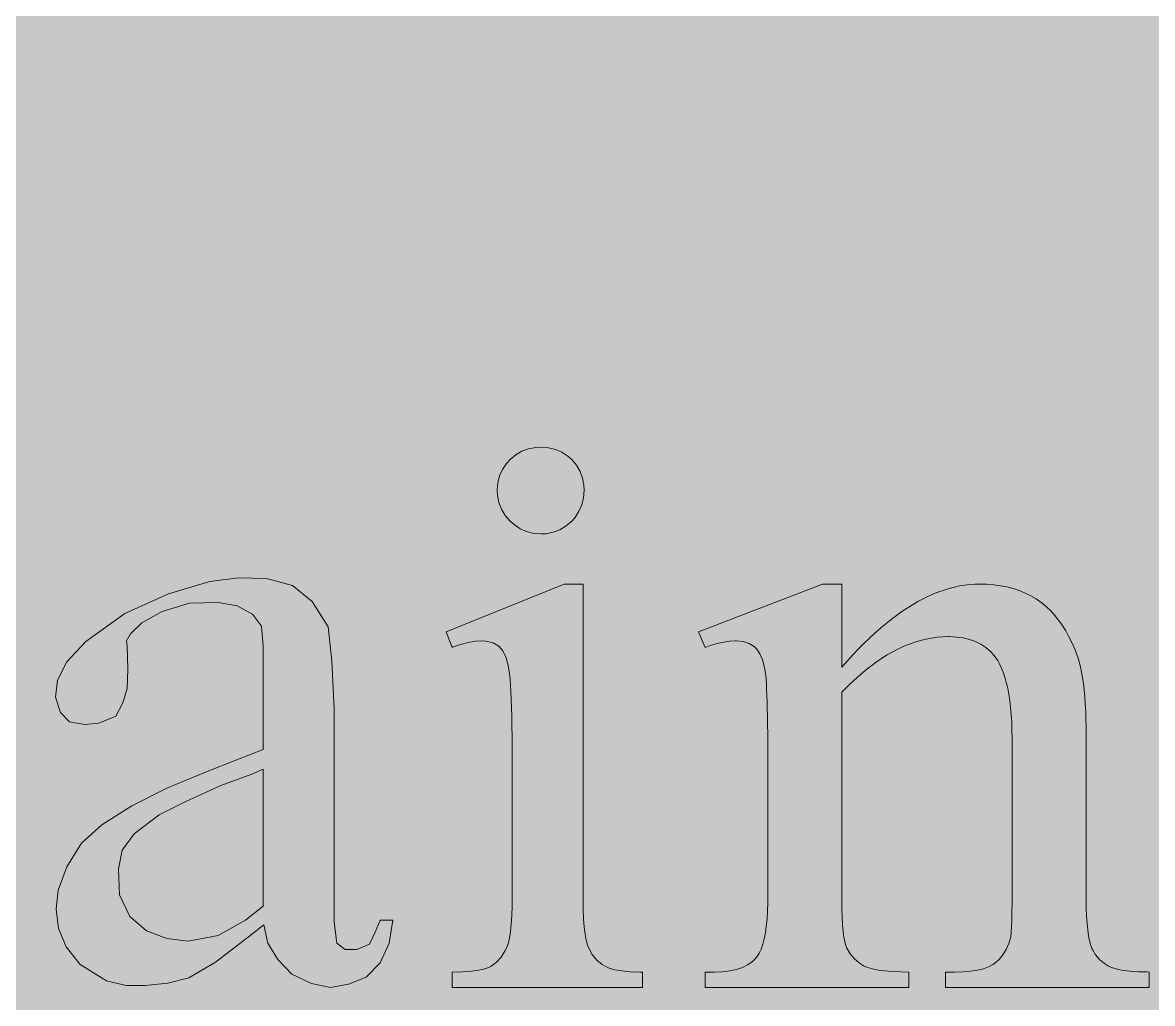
# Model space of a CAD drawing. Header units: millimetres. Extents: x -30 to 30, y -5.6 to 85.1.
# Drawn here: x 15.887 to 19.261, y 6.594 to 9.523 of the extents above; entities that cross this region are included whole.
import ezdxf

# ---------------------------------------------------------------- set-up
doc = ezdxf.new("R2010")
doc.units = ezdxf.units.MM
doc.layers.add('GREEN', color=7, linetype='Continuous', true_color=0x007f00)
doc.layers.add('GSCOLORFILL', color=7, linetype='Continuous', lineweight=0)

# ---------------------------------------------------------------- blocks, each defined once
blk = doc.blocks.new('MR-GM-32-5')
at = {"layer": 'GREEN', "lineweight": 9}
h = blk.add_hatch(color=256, dxfattribs=at)
h.paths.add_polyline_path([(16.6058, 7.3521), (16.606, 7.6599), (16.6003, 7.7206), (16.5737, 7.7567), (16.5282, 7.7813), (16.4713, 7.7908), (16.3859, 7.7889), (16.3043, 7.7642), (16.2436, 7.7301), (16.2094, 7.6979), (16.1981, 7.677), (16.2, 7.6618), (16.2019, 7.5917), (16.2, 7.5348), (16.1871, 7.4913), (16.1658, 7.4513), (16.1146, 7.4305), (16.0728, 7.4267), (16.0273, 7.4343), (16.0007, 7.4627), (15.9856, 7.5082), (15.9913, 7.5594), (16.0197, 7.6144), (16.0766, 7.6751), (16.1924, 7.7586), (16.3233, 7.8174), (16.4466, 7.8534), (16.532, 7.8648), (16.6155, 7.8629), (16.6933, 7.842), (16.7521, 7.7946), (16.7995, 7.7187), (16.8109, 7.6163), (16.8173, 7.4735), (16.8173, 6.8369), (16.8261, 6.7743), (16.8507, 6.7553), (16.8849, 6.7553), (16.9228, 6.7705), (16.9399, 6.8065), (16.9551, 6.8426), (16.993, 6.8426), (16.9816, 6.7743), (16.9551, 6.7155), (16.9133, 6.6719), (16.8602, 6.651), (16.8071, 6.6415), (16.7502, 6.6529), (16.6914, 6.6814), (16.6496, 6.725), (16.6193, 6.7743), (16.608, 6.8288), (16.5529, 6.7857), (16.4637, 6.7174), (16.384, 6.67), (16.3214, 6.6548), (16.2531, 6.6472), (16.1962, 6.6472), (16.1375, 6.6617), (16.0596, 6.7098), (16.0178, 6.7629), (15.995, 6.8179), (15.9875, 6.8767), (15.9932, 6.9317), (16.0197, 7.0019), (16.0634, 7.072), (16.1241, 7.127), (16.2132, 7.1839), (16.3176, 7.2363), (16.4333, 7.2844), (16.5244, 7.3205)])
h.paths.add_polyline_path([(16.6058, 6.8842), (16.5529, 6.8426), (16.4713, 6.797), (16.3821, 6.78), (16.3176, 6.7876), (16.2569, 6.8103), (16.2075, 6.8539), (16.1772, 6.9184), (16.1734, 6.9962), (16.1848, 7.0512), (16.2208, 7.1005), (16.2948, 7.1574), (16.3745, 7.1972), (16.4789, 7.2446), (16.5718, 7.2788), (16.6058, 7.2938)], flags=16)
h.paths.add_polyline_path([(17.9057, 7.7032), (17.9258, 7.6572), (17.9405, 7.6623), (17.9612, 7.6684), (17.9808, 7.6728), (17.9989, 7.6755), (18.0156, 7.6764), (18.0174, 7.6764), (18.0384, 7.6744), (18.0566, 7.6688), (18.0719, 7.6598), (18.0797, 7.6519), (18.0887, 7.6378), (18.0964, 7.6196), (18.1028, 7.5972), (18.1036, 7.5932), (18.1048, 7.5846), (18.106, 7.5742), (18.1071, 7.562), (18.108, 7.5479), (18.1089, 7.532), (18.1097, 7.5143), (18.1104, 7.4949), (18.1109, 7.4736), (18.1113, 7.4506), (18.1117, 7.4258), (18.112, 7.3991), (18.1121, 7.3707), (18.1123, 7.3404), (18.1123, 6.9061), (18.1121, 6.8942), (18.1115, 6.8689), (18.11, 6.8455), (18.1079, 6.8239), (18.1051, 6.8042), (18.1015, 6.7864), (18.0972, 6.7704), (18.0922, 6.7563), (18.0864, 6.744), (18.0801, 6.7337), (18.0765, 6.7291), (18.0654, 6.7181), (18.0522, 6.7088), (18.0368, 6.7012), (18.0191, 6.6953), (17.9991, 6.6911), (17.9771, 6.6885), (17.9527, 6.6876), (17.9258, 6.6876), (17.9258, 6.6417), (18.5332, 6.6417), (18.5332, 6.6876), (18.5095, 6.688), (18.484, 6.6889), (18.4615, 6.6908), (18.4418, 6.6933), (18.4251, 6.6967), (18.4113, 6.7007), (18.4005, 6.7056), (18.3848, 6.715), (18.3707, 6.7271), (18.3585, 6.7419), (18.3482, 6.7592), (18.3452, 6.7664), (18.3421, 6.7776), (18.3394, 6.7916), (18.3373, 6.8086), (18.3356, 6.8285), (18.3344, 6.8514), (18.3337, 6.8774), (18.3334, 6.9061), (18.3334, 7.5231), (18.3374, 7.5274), (18.3539, 7.5439), (18.3704, 7.5596), (18.3868, 7.5743), (18.4033, 7.5883), (18.4198, 7.6013), (18.4363, 7.6133), (18.4527, 7.6246), (18.4692, 7.6349), (18.4857, 7.6443), (18.5023, 7.6529), (18.5188, 7.6604), (18.5353, 7.6672), (18.5518, 7.6731), (18.5683, 7.678), (18.585, 7.682), (18.6015, 7.6851), (18.618, 7.6873), (18.6346, 7.6887), (18.6511, 7.6892), (18.654, 7.6892), (18.6757, 7.6881), (18.6961, 7.6853), (18.715, 7.6808), (18.7324, 7.6745), (18.7485, 7.6666), (18.7632, 7.657), (18.7765, 7.6455), (18.7882, 7.6325), (18.7987, 7.6176), (18.8031, 7.6097), (18.8092, 7.597), (18.8148, 7.5831), (18.8199, 7.5682), (18.8244, 7.5522), (18.8285, 7.5351), (18.832, 7.517), (18.8349, 7.4977), (18.8373, 7.4773), (18.8392, 7.4559), (18.8405, 7.4334), (18.8413, 7.4098), (18.8415, 7.3851), (18.8415, 6.9061), (18.8415, 6.8955), (18.8413, 6.8671), (18.8409, 6.8428), (18.8401, 6.8224), (18.839, 6.8063), (18.8377, 6.7941), (18.8362, 6.7861), (18.832, 6.7727), (18.8241, 6.7546), (18.8143, 6.7385), (18.8027, 6.7247), (18.7892, 6.7132), (18.7847, 6.7101), (18.7715, 6.7033), (18.756, 6.6976), (18.7379, 6.6933), (18.7173, 6.6901), (18.6942, 6.6883), (18.6685, 6.6876), (18.6431, 6.6876), (18.6431, 6.6417), (19.2505, 6.6417), (19.2505, 6.6876), (19.2437, 6.6878), (19.2175, 6.6884), (19.1942, 6.69), (19.1737, 6.6925), (19.1562, 6.696), (19.1415, 6.7003), (19.1298, 6.7056), (19.1178, 6.7128), (19.1031, 6.7249), (19.0909, 6.7391), (19.0815, 6.7554), (19.0812, 6.7562), (19.0768, 6.7672), (19.0731, 6.7805), (19.0699, 6.7959), (19.0674, 6.8136), (19.0654, 6.8335), (19.0639, 6.8554), (19.063, 6.8797), (19.0627, 6.9061), (19.0627, 7.4056), (19.0627, 7.4197), (19.0623, 7.4438), (19.0615, 7.4668), (19.0603, 7.4889), (19.0589, 7.5099), (19.057, 7.5299), (19.0547, 7.5488), (19.0521, 7.5666), (19.049, 7.5835), (19.0457, 7.5994), (19.042, 7.6141), (19.0378, 7.6278), (19.0333, 7.6406), (19.0296, 7.6499), (19.0208, 7.6699), (19.0116, 7.6887), (19.0018, 7.7065), (18.9914, 7.723), (18.9805, 7.7386), (18.969, 7.7528), (18.9571, 7.7661), (18.9446, 7.7782), (18.9315, 7.7891), (18.9179, 7.799), (18.9133, 7.802), (18.8972, 7.8112), (18.8805, 7.8195), (18.8631, 7.8265), (18.845, 7.8326), (18.8264, 7.8376), (18.8069, 7.8413), (18.787, 7.8441), (18.7664, 7.8457), (18.7451, 7.8462), (18.7304, 7.846), (18.7153, 7.8449), (18.7001, 7.843), (18.6848, 7.8405), (18.6695, 7.8372), (18.654, 7.8332), (18.6386, 7.8284), (18.623, 7.8229), (18.6075, 7.8167), (18.5919, 7.8098), (18.5762, 7.802), (18.5603, 7.7937), (18.5445, 7.7845), (18.5287, 7.7746), (18.5127, 7.764), (18.4967, 7.7525), (18.4806, 7.7406), (18.4645, 7.7276), (18.4484, 7.7141), (18.4321, 7.6997), (18.4158, 7.6847), (18.3995, 7.669), (18.3831, 7.6525), (18.3666, 7.6352), (18.3501, 7.6172), (18.3334, 7.5984), (18.3334, 7.8462), (18.2758, 7.8462)])
h.paths.add_polyline_path([(17.5608, 7.8462), (17.5046, 7.8462), (17.1523, 7.7033), (17.1701, 7.6572), (17.1706, 7.6574), (17.195, 7.6658), (17.2176, 7.6717), (17.2382, 7.6752), (17.2569, 7.6764), (17.2704, 7.6758), (17.292, 7.6707), (17.3093, 7.661), (17.3207, 7.6479), (17.3302, 7.6285), (17.3374, 7.6036), (17.3375, 7.603), (17.3396, 7.5915), (17.3413, 7.578), (17.3429, 7.5622), (17.3444, 7.5442), (17.3455, 7.5241), (17.3466, 7.5017), (17.3474, 7.4771), (17.348, 7.4504), (17.3485, 7.4216), (17.3488, 7.3905), (17.349, 7.3571), (17.349, 6.9061), (17.3488, 6.8847), (17.3478, 6.856), (17.3463, 6.8302), (17.3439, 6.8079), (17.3407, 6.7885), (17.3369, 6.7723), (17.3323, 6.7593), (17.3285, 6.7515), (17.3161, 6.732), (17.3017, 6.7161), (17.285, 6.7044), (17.2817, 6.7025), (17.2674, 6.6972), (17.2491, 6.6931), (17.2268, 6.6901), (17.2006, 6.6884), (17.1701, 6.6877), (17.1701, 6.6417), (17.7384, 6.6417), (17.7384, 6.6877), (17.7306, 6.6877), (17.7019, 6.6887), (17.6768, 6.6911), (17.6557, 6.6946), (17.6383, 6.6995), (17.6248, 6.7057), (17.618, 6.7098), (17.6016, 6.7233), (17.588, 6.7403), (17.5775, 6.7606), (17.5745, 6.768), (17.5703, 6.7826), (17.5669, 6.8006), (17.5643, 6.822), (17.5624, 6.8466), (17.5613, 6.8747), (17.5608, 6.9061)])
h.paths.add_polyline_path([(15.2778, 7.8462), (15.2717, 7.8462), (15.2522, 7.8454), (15.2329, 7.8438), (15.2136, 7.8413), (15.1946, 7.838), (15.1756, 7.8337), (15.1567, 7.8285), (15.1379, 7.8224), (15.1192, 7.8155), (15.1005, 7.8076), (15.082, 7.799), (15.0706, 7.7929), (15.0581, 7.7855), (15.0453, 7.7774), (15.0322, 7.7685), (15.0188, 7.7588), (15.0051, 7.7481), (14.991, 7.7367), (14.9765, 7.7246), (14.9617, 7.7115), (14.9465, 7.6976), (14.9311, 7.6829), (14.9153, 7.6674), (14.8992, 7.6511), (14.8827, 7.634), (14.8659, 7.616), (14.8487, 7.5971), (14.8454, 7.6108), (14.8397, 7.6306), (14.833, 7.6497), (14.8257, 7.6678), (14.8175, 7.6851), (14.8084, 7.7014), (14.7987, 7.717), (14.788, 7.7318), (14.7766, 7.7457), (14.7644, 7.7588), (14.7513, 7.771), (14.7375, 7.7823), (14.7234, 7.7926), (14.7073, 7.8028), (14.6908, 7.8119), (14.6737, 7.82), (14.656, 7.8269), (14.6379, 7.8328), (14.6193, 7.8377), (14.6, 7.8414), (14.5803, 7.8441), (14.5599, 7.8457), (14.5391, 7.8462), (14.5363, 7.8462), (14.5171, 7.8456), (14.4978, 7.8438), (14.4786, 7.841), (14.4592, 7.8372), (14.4399, 7.8322), (14.4205, 7.8264), (14.401, 7.8195), (14.3885, 7.8144), (14.3707, 7.8066), (14.3534, 7.7979), (14.3362, 7.7886), (14.3195, 7.7786), (14.303, 7.7678), (14.2867, 7.7563), (14.2709, 7.744), (14.2706, 7.7437), (14.2652, 7.7394), (14.258, 7.7331), (14.2491, 7.725), (14.2383, 7.7153), (14.2258, 7.7037), (14.2114, 7.6904), (14.1953, 7.6752), (14.1773, 7.6584), (14.1576, 7.6397), (14.1361, 7.6193), (14.1128, 7.5971), (14.1128, 7.8462), (14.055, 7.8462), (13.6851, 7.7032), (13.7052, 7.6571), (13.7198, 7.6623), (13.7406, 7.6684), (13.7601, 7.6728), (13.7782, 7.6755), (13.795, 7.6763), (13.8163, 7.6747), (13.8348, 7.6696), (13.85, 7.661), (13.8558, 7.6554), (13.8654, 7.6417), (13.8732, 7.624), (13.8795, 7.6023), (13.8798, 7.601), (13.8815, 7.5914), (13.8831, 7.5802), (13.8846, 7.5675), (13.8859, 7.5532), (13.8871, 7.5373), (13.8882, 7.5198), (13.889, 7.5007), (13.8898, 7.4801), (13.8904, 7.4579), (13.8909, 7.4341), (13.8912, 7.4086), (13.8915, 7.3818), (13.8915, 7.3532), (13.8915, 6.9061), (13.8913, 6.8846), (13.8905, 6.8598), (13.8892, 6.8373), (13.8874, 6.8172), (13.885, 6.7995), (13.8819, 6.7841), (13.8783, 6.7711), (13.874, 6.7604), (13.874, 6.7603), (13.8643, 6.7424), (13.8526, 6.7275), (13.8389, 6.7152), (13.8232, 6.7056), (13.822, 6.7049), (13.8094, 6.6996), (13.7941, 6.6953), (13.776, 6.692), (13.7551, 6.6896), (13.7315, 6.6881), (13.7052, 6.6876), (13.7052, 6.6417), (14.3125, 6.6417), (14.3125, 6.6876), (14.2887, 6.6879), (14.2633, 6.6889), (14.2408, 6.6907), (14.2211, 6.6933), (14.2045, 6.6965), (14.1906, 6.7007), (14.1797, 6.7056), (14.1664, 6.7133), (14.1519, 6.7253), (14.1398, 6.7398), (14.1302, 6.7566), (14.1301, 6.7567), (14.1261, 6.7665), (14.1225, 6.779), (14.1196, 6.7939), (14.1171, 6.8112), (14.1152, 6.8312), (14.1139, 6.8537), (14.1131, 6.8786), (14.1128, 6.9061), (14.1128, 7.5332), (14.1129, 7.5335), (14.1242, 7.5461), (14.1365, 7.5585), (14.1495, 7.5706), (14.1635, 7.5826), (14.1783, 7.5943), (14.1938, 7.6057), (14.2102, 7.6171), (14.2275, 7.6281), (14.2456, 7.6389), (14.2645, 7.6494), (14.2843, 7.6598), (14.2956, 7.6654), (14.3144, 7.6737), (14.3332, 7.6808), (14.3521, 7.6865), (14.371, 7.691), (14.3899, 7.6942), (14.4088, 7.6961), (14.4278, 7.6968), (14.4303, 7.6968), (14.4507, 7.6957), (14.4701, 7.6932), (14.4886, 7.689), (14.5063, 7.6832), (14.5229, 7.6759), (14.5388, 7.6668), (14.5536, 7.6563), (14.5675, 7.6442), (14.5806, 7.6304), (14.5927, 7.6151), (14.5953, 7.6112), (14.6025, 7.5991), (14.6091, 7.5858), (14.6149, 7.5711), (14.6201, 7.5553), (14.6246, 7.5381), (14.6283, 7.5199), (14.6314, 7.5002), (14.6338, 7.4794), (14.6355, 7.4574), (14.6366, 7.4339), (14.637, 7.4093), (14.637, 6.9061), (14.6369, 6.8855), (14.6365, 6.8585), (14.6359, 6.8353), (14.6349, 6.8158), (14.6337, 6.8001), (14.6321, 6.788), (14.6302, 6.7796), (14.6256, 6.7669), (14.6168, 6.7496), (14.606, 6.7346), (14.5929, 6.7216), (14.5779, 6.7106), (14.5745, 6.7086), (14.5619, 6.7031), (14.547, 6.6984), (14.5297, 6.6945), (14.5102, 6.6915), (14.4882, 6.6893), (14.4639, 6.688), (14.4372, 6.6876), (14.4372, 6.6417), (15.0579, 6.6417), (15.0579, 6.6876), (15.0352, 6.688), (15.011, 6.6891), (14.9891, 6.6912), (14.9697, 6.6941), (14.9525, 6.6979), (14.9378, 6.7025), (14.9253, 6.7081), (14.9099, 6.7166), (14.8941, 6.7286), (14.8817, 6.7419), (14.873, 6.7566), (14.8695, 6.7652), (14.8664, 6.7768), (14.8639, 6.7913), (14.8619, 6.8085), (14.8603, 6.8287), (14.8591, 6.8516), (14.8584, 6.8774), (14.8582, 6.9061), (14.8582, 7.4643), (14.8555, 7.5192), (14.8582, 7.5332), (14.8591, 7.5341), (14.8773, 7.5502), (14.895, 7.5654), (14.9122, 7.5797), (14.929, 7.593), (14.9452, 7.6053), (14.9609, 7.6168), (14.9762, 7.6273), (14.991, 7.6367), (15.0052, 7.6454), (15.0191, 7.653), (15.0325, 7.6598), (15.0413, 7.6638), (15.0603, 7.6715), (15.0794, 7.678), (15.0984, 7.6835), (15.1174, 7.6876), (15.1365, 7.6905), (15.1555, 7.6924), (15.1745, 7.6929), (15.1824, 7.6929), (15.2037, 7.6916), (15.2238, 7.6888), (15.2427, 7.6844), (15.2603, 7.6785), (15.277, 7.6711), (15.2923, 7.6622), (15.3065, 7.6517), (15.3196, 7.6397), (15.3314, 7.6262), (15.3422, 7.6112), (15.3484, 7.5999), (15.354, 7.5871), (15.3592, 7.5729), (15.3636, 7.5573), (15.3676, 7.5404), (15.3708, 7.522), (15.3736, 7.5023), (15.3756, 7.4812), (15.3772, 7.4587), (15.378, 7.4347), (15.3784, 7.4093), (15.3784, 6.9061), (15.3783, 6.8898), (15.378, 6.8625), (15.3776, 6.8388), (15.3768, 6.819), (15.3757, 6.803), (15.3745, 6.7908), (15.3729, 6.7821), (15.3713, 6.777), (15.3636, 6.758), (15.3539, 6.7416), (15.3423, 6.7279), (15.3288, 6.717), (15.3209, 6.7121), (15.3056, 6.7047), (15.2888, 6.6985), (15.2703, 6.6937), (15.2504, 6.6904), (15.2287, 6.6883), (15.2054, 6.6876), (15.18, 6.6876), (15.18, 6.6417), (15.7859, 6.6417), (15.7859, 6.6876), (15.7822, 6.6876), (15.7571, 6.6883), (15.7344, 6.6901), (15.7142, 6.6929), (15.6963, 6.6969), (15.6809, 6.702), (15.668, 6.7081), (15.656, 6.715), (15.64, 6.7271), (15.6274, 6.7406), (15.6183, 6.7554), (15.6181, 6.7559), (15.6141, 6.7672), (15.6106, 6.7808), (15.6076, 6.7963), (15.6052, 6.814), (15.6033, 6.8339), (15.602, 6.8558), (15.6012, 6.8799), (15.6009, 6.9061), (15.6009, 7.4093), (15.6009, 7.4204), (15.6005, 7.4448), (15.5998, 7.4683), (15.5986, 7.4905), (15.5972, 7.5117), (15.5953, 7.5317), (15.5931, 7.5508), (15.5904, 7.5686), (15.5873, 7.5855), (15.5839, 7.6012), (15.5801, 7.6159), (15.576, 7.6294), (15.5714, 7.6418), (15.567, 7.6523), (15.5581, 7.6719), (15.5485, 7.6904), (15.5384, 7.7077), (15.5277, 7.7241), (15.5165, 7.7392), (15.5048, 7.7533), (15.4924, 7.7664), (15.4795, 7.7783), (15.4661, 7.7891), (15.4521, 7.799), (15.4465, 7.8023), (15.4298, 7.8116), (15.4125, 7.8197), (15.3948, 7.8268), (15.3764, 7.8326), (15.3578, 7.8376), (15.3385, 7.8413), (15.3188, 7.8441), (15.2985, 7.8457)])
h.paths.add_polyline_path([(17.435, 8.2552), (17.4194, 8.2545), (17.3979, 8.2505), (17.3779, 8.243), (17.3596, 8.2324), (17.343, 8.2181), (17.3325, 8.2064), (17.3203, 8.1884), (17.3117, 8.1691), (17.3065, 8.1483), (17.3047, 8.1262), (17.3055, 8.1105), (17.3096, 8.0894), (17.3174, 8.0696), (17.3284, 8.0513), (17.343, 8.0342), (17.3547, 8.0237), (17.3726, 8.0115), (17.392, 8.0029), (17.4128, 7.9977), (17.435, 7.9959), (17.4506, 7.9967), (17.4717, 8.001), (17.4915, 8.0086), (17.5099, 8.0197), (17.5269, 8.0342), (17.5367, 8.0454), (17.5486, 8.0635), (17.557, 8.0831), (17.5621, 8.1038), (17.5639, 8.1262), (17.5631, 8.1411), (17.5591, 8.1626), (17.5518, 8.1826), (17.541, 8.2011), (17.5269, 8.2181), (17.5156, 8.2279), (17.4975, 8.2399), (17.478, 8.2484), (17.4572, 8.2535)])
at = {"layer": 'GSCOLORFILL', "true_color": 0xf5f5f5, "transparency": 33554687}
blk.add_hatch(color=7, dxfattribs=at).paths.add_polyline_path([(-25, 0), (25, 0, 0.414214), (30, 5), (30, 20, 0.414214), (25, 25), (-25, 25, 0.414214), (-30, 20), (-30, 5, 0.414214)])
at = {"layer": 'GREEN', "lineweight": 9}
for points in [[(17.435, 8.2552), (17.4194, 8.2545), (17.3979, 8.2505), (17.3779, 8.243), (17.3596, 8.2324), (17.343, 8.2181), (17.3325, 8.2064), (17.3203, 8.1884), (17.3117, 8.1691), (17.3065, 8.1483), (17.3047, 8.1262), (17.3055, 8.1105), (17.3096, 8.0894), (17.3174, 8.0696), (17.3284, 8.0513), (17.343, 8.0342), (17.3547, 8.0237), (17.3726, 8.0115), (17.392, 8.0029), (17.4128, 7.9977), (17.435, 7.9959), (17.4506, 7.9967), (17.4717, 8.001), (17.4915, 8.0086), (17.5099, 8.0197), (17.5269, 8.0342), (17.5367, 8.0454), (17.5486, 8.0635), (17.557, 8.0831), (17.5621, 8.1038), (17.5639, 8.1262), (17.5631, 8.1411), (17.5591, 8.1626), (17.5518, 8.1826), (17.541, 8.2011), (17.5269, 8.2181), (17.5156, 8.2279), (17.4975, 8.2399), (17.478, 8.2484), (17.4572, 8.2535), (17.435, 8.2552)], [(16.6058, 6.8842), (16.5529, 6.8426), (16.4713, 6.797), (16.3821, 6.78), (16.3176, 6.7876), (16.2569, 6.8103), (16.2075, 6.8539), (16.1772, 6.9184), (16.1734, 6.9962), (16.1848, 7.0512), (16.2208, 7.1005), (16.2948, 7.1574), (16.3745, 7.1972), (16.4789, 7.2446), (16.5718, 7.2788), (16.6058, 7.2938), (16.6058, 6.8842)]]:
    blk.add_lwpolyline(points, dxfattribs=at)
for points in [[(16.6058, 7.3521), (16.606, 7.6599), (16.6003, 7.7206), (16.5737, 7.7567), (16.5282, 7.7813), (16.4713, 7.7908), (16.3859, 7.7889), (16.3043, 7.7642), (16.2436, 7.7301), (16.2094, 7.6979), (16.1981, 7.677), (16.2, 7.6618), (16.2019, 7.5917), (16.2, 7.5348), (16.1871, 7.4913), (16.1658, 7.4513), (16.1146, 7.4305), (16.0728, 7.4267), (16.0273, 7.4343), (16.0007, 7.4627), (15.9856, 7.5082), (15.9913, 7.5594), (16.0197, 7.6144), (16.0766, 7.6751), (16.1924, 7.7586), (16.3233, 7.8174), (16.4466, 7.8534), (16.532, 7.8648), (16.6155, 7.8629), (16.6933, 7.842), (16.7521, 7.7946), (16.7995, 7.7187), (16.8109, 7.6163), (16.8173, 7.4735), (16.8173, 6.8369), (16.8261, 6.7743), (16.8507, 6.7553), (16.8849, 6.7553), (16.9228, 6.7705), (16.9399, 6.8065), (16.9551, 6.8426), (16.993, 6.8426), (16.9816, 6.7743), (16.9551, 6.7155), (16.9133, 6.6719), (16.8602, 6.651), (16.8071, 6.6415), (16.7502, 6.6529), (16.6914, 6.6814), (16.6496, 6.725), (16.6193, 6.7743), (16.608, 6.8288), (16.5529, 6.7857), (16.4637, 6.7174), (16.384, 6.67), (16.3214, 6.6548), (16.2531, 6.6472), (16.1962, 6.6472), (16.1375, 6.6617), (16.0596, 6.7098), (16.0178, 6.7629), (15.995, 6.8179), (15.9875, 6.8767), (15.9932, 6.9317), (16.0197, 7.0019), (16.0634, 7.072), (16.1241, 7.127), (16.2132, 7.1839), (16.3176, 7.2363), (16.4333, 7.2844), (16.5244, 7.3205)], [(17.5608, 7.8462), (17.5046, 7.8462), (17.1523, 7.7033), (17.1701, 7.6572), (17.1706, 7.6574), (17.195, 7.6658), (17.2176, 7.6717), (17.2382, 7.6752), (17.2569, 7.6764), (17.2704, 7.6758), (17.292, 7.6707), (17.3093, 7.661), (17.3207, 7.6479), (17.3302, 7.6285), (17.3374, 7.6036), (17.3375, 7.603), (17.3396, 7.5915), (17.3413, 7.578), (17.3429, 7.5622), (17.3444, 7.5442), (17.3455, 7.5241), (17.3466, 7.5017), (17.3474, 7.4771), (17.348, 7.4504), (17.3485, 7.4216), (17.3488, 7.3905), (17.349, 7.3571), (17.349, 6.9061), (17.3488, 6.8847), (17.3478, 6.856), (17.3463, 6.8302), (17.3439, 6.8079), (17.3407, 6.7885), (17.3369, 6.7723), (17.3323, 6.7593), (17.3285, 6.7515), (17.3161, 6.732), (17.3017, 6.7161), (17.285, 6.7044), (17.2817, 6.7025), (17.2674, 6.6972), (17.2491, 6.6931), (17.2268, 6.6901), (17.2006, 6.6884), (17.1701, 6.6877), (17.1701, 6.6417), (17.7384, 6.6417), (17.7384, 6.6877), (17.7306, 6.6877), (17.7019, 6.6887), (17.6768, 6.6911), (17.6557, 6.6946), (17.6383, 6.6995), (17.6248, 6.7057), (17.618, 6.7098), (17.6016, 6.7233), (17.588, 6.7403), (17.5775, 6.7606), (17.5745, 6.768), (17.5703, 6.7826), (17.5669, 6.8006), (17.5643, 6.822), (17.5624, 6.8466), (17.5613, 6.8747), (17.5608, 6.9061)], [(17.9057, 7.7032), (17.9258, 7.6572), (17.9405, 7.6623), (17.9612, 7.6684), (17.9808, 7.6728), (17.9989, 7.6755), (18.0156, 7.6764), (18.0174, 7.6764), (18.0384, 7.6744), (18.0566, 7.6688), (18.0719, 7.6598), (18.0797, 7.6519), (18.0887, 7.6378), (18.0964, 7.6196), (18.1028, 7.5972), (18.1036, 7.5932), (18.1048, 7.5846), (18.106, 7.5742), (18.1071, 7.562), (18.108, 7.5479), (18.1089, 7.532), (18.1097, 7.5143), (18.1104, 7.4949), (18.1109, 7.4736), (18.1113, 7.4506), (18.1117, 7.4258), (18.112, 7.3991), (18.1121, 7.3707), (18.1123, 7.3404), (18.1123, 6.9061), (18.1121, 6.8942), (18.1115, 6.8689), (18.11, 6.8455), (18.1079, 6.8239), (18.1051, 6.8042), (18.1015, 6.7864), (18.0972, 6.7704), (18.0922, 6.7563), (18.0864, 6.744), (18.0801, 6.7337), (18.0765, 6.7291), (18.0654, 6.7181), (18.0522, 6.7088), (18.0368, 6.7012), (18.0191, 6.6953), (17.9991, 6.6911), (17.9771, 6.6885), (17.9527, 6.6876), (17.9258, 6.6876), (17.9258, 6.6417), (18.5332, 6.6417), (18.5332, 6.6876), (18.5095, 6.688), (18.484, 6.6889), (18.4615, 6.6908), (18.4418, 6.6933), (18.4251, 6.6967), (18.4113, 6.7007), (18.4005, 6.7056), (18.3848, 6.715), (18.3707, 6.7271), (18.3585, 6.7419), (18.3482, 6.7592), (18.3452, 6.7664), (18.3421, 6.7776), (18.3394, 6.7916), (18.3373, 6.8086), (18.3356, 6.8285), (18.3344, 6.8514), (18.3337, 6.8774), (18.3334, 6.9061), (18.3334, 7.5231), (18.3374, 7.5274), (18.3539, 7.5439), (18.3704, 7.5596), (18.3868, 7.5743), (18.4033, 7.5883), (18.4198, 7.6013), (18.4363, 7.6133), (18.4527, 7.6246), (18.4692, 7.6349), (18.4857, 7.6443), (18.5023, 7.6529), (18.5188, 7.6604), (18.5353, 7.6672), (18.5518, 7.6731), (18.5683, 7.678), (18.585, 7.682), (18.6015, 7.6851), (18.618, 7.6873), (18.6346, 7.6887), (18.6511, 7.6892), (18.654, 7.6892), (18.6757, 7.6881), (18.6961, 7.6853), (18.715, 7.6808), (18.7324, 7.6745), (18.7485, 7.6666), (18.7632, 7.657), (18.7765, 7.6455), (18.7882, 7.6325), (18.7987, 7.6176), (18.8031, 7.6097), (18.8092, 7.597), (18.8148, 7.5831), (18.8199, 7.5682), (18.8244, 7.5522), (18.8285, 7.5351), (18.832, 7.517), (18.8349, 7.4977), (18.8373, 7.4773), (18.8392, 7.4559), (18.8405, 7.4334), (18.8413, 7.4098), (18.8415, 7.3851), (18.8415, 6.9061), (18.8415, 6.8955), (18.8413, 6.8671), (18.8409, 6.8428), (18.8401, 6.8224), (18.839, 6.8063), (18.8377, 6.7941), (18.8362, 6.7861), (18.832, 6.7727), (18.8241, 6.7546), (18.8143, 6.7385), (18.8027, 6.7247), (18.7892, 6.7132), (18.7847, 6.7101), (18.7715, 6.7033), (18.756, 6.6976), (18.7379, 6.6933), (18.7173, 6.6901), (18.6942, 6.6883), (18.6685, 6.6876), (18.6431, 6.6876), (18.6431, 6.6417), (19.2505, 6.6417), (19.2505, 6.6876), (19.2437, 6.6878), (19.2175, 6.6884), (19.1942, 6.69), (19.1737, 6.6925), (19.1562, 6.696), (19.1415, 6.7003), (19.1298, 6.7056), (19.1178, 6.7128), (19.1031, 6.7249), (19.0909, 6.7391), (19.0815, 6.7554), (19.0812, 6.7562), (19.0768, 6.7672), (19.0731, 6.7805), (19.0699, 6.7959), (19.0674, 6.8136), (19.0654, 6.8335), (19.0639, 6.8554), (19.063, 6.8797), (19.0627, 6.9061), (19.0627, 7.4056), (19.0627, 7.4197), (19.0623, 7.4438), (19.0615, 7.4668), (19.0603, 7.4889), (19.0589, 7.5099), (19.057, 7.5299), (19.0547, 7.5488), (19.0521, 7.5666), (19.049, 7.5835), (19.0457, 7.5994), (19.042, 7.6141), (19.0378, 7.6278), (19.0333, 7.6406), (19.0296, 7.6499), (19.0208, 7.6699), (19.0116, 7.6887), (19.0018, 7.7065), (18.9914, 7.723), (18.9805, 7.7386), (18.969, 7.7528), (18.9571, 7.7661), (18.9446, 7.7782), (18.9315, 7.7891), (18.9179, 7.799), (18.9133, 7.802), (18.8972, 7.8112), (18.8805, 7.8195), (18.8631, 7.8265), (18.845, 7.8326), (18.8264, 7.8376), (18.8069, 7.8413), (18.787, 7.8441), (18.7664, 7.8457), (18.7451, 7.8462), (18.7304, 7.846), (18.7153, 7.8449), (18.7001, 7.843), (18.6848, 7.8405), (18.6695, 7.8372), (18.654, 7.8332), (18.6386, 7.8284), (18.623, 7.8229), (18.6075, 7.8167), (18.5919, 7.8098), (18.5762, 7.802), (18.5603, 7.7937), (18.5445, 7.7845), (18.5287, 7.7746), (18.5127, 7.764), (18.4967, 7.7525), (18.4806, 7.7406), (18.4645, 7.7276), (18.4484, 7.7141), (18.4321, 7.6997), (18.4158, 7.6847), (18.3995, 7.669), (18.3831, 7.6525), (18.3666, 7.6352), (18.3501, 7.6172), (18.3334, 7.5984), (18.3334, 7.8462), (18.2758, 7.8462)]]:
    blk.add_lwpolyline(points, close=True, dxfattribs=at)

msp = doc.modelspace()

# ---------------------------------------------------------------- block references
at = {"layer": 'GSCOLORFILL'}
msp.add_blockref('MR-GM-32-5', (0, 0), dxfattribs=at)

doc.saveas('drawing.dxf')
